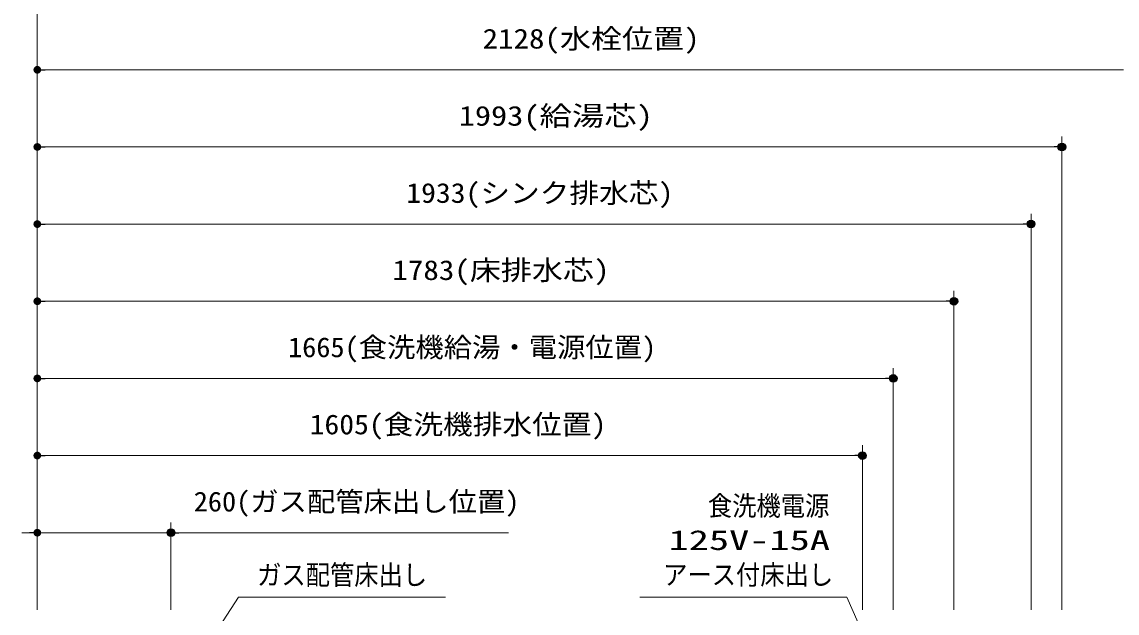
# Model space of a CAD drawing. Units: millimetres, scale not verified. Extents: x -9797 to 9797, y -4555 to 4555.
# Drawn here: x -7789 to -5659, y 1704 to 2853 of the extents above; entities that cross this region are included whole.
import ezdxf
from ezdxf.enums import TextEntityAlignment as Align

# ---------------------------------------------------------------- set-up
doc = ezdxf.new("R2010")
doc.units = ezdxf.units.MM
doc.header["$LTSCALE"] = 30
doc.header["$PDMODE"] = 32
doc.header["$PDSIZE"] = 15
for name, color, linetype, lineweight in [('0-0_0', 7, 'Continuous', 25), ('0-3_寸法ﾚｲﾔｰ', 30, 'Continuous', 13), ('0-4_DEFPOINTS', 7, 'Continuous', 25)]:
    doc.layers.add(name, color=color, linetype=linetype, lineweight=lineweight)
doc.styles.add('ＭＳ ゴシック', font='')
doc.styles.get('ＭＳ ゴシック').set_extended_font_data('MS Gothic')

# ---------------------------------------------------------------- blocks, each defined once
blk = doc.blocks.new('_DOT')
at = {"layer": '0-0_0', "color": 30}
blk.add_line((-15, 0), (-30, 0), dxfattribs=at)
for points in [[(0, 0), (-15, 0), (-14.88, 1.88)], [(0, 0), (-14.88, -1.88), (-15, 0)], [(0, 0), (-14.88, 1.88), (-14.53, 3.73)], [(0, 0), (-14.53, -3.73), (-14.88, -1.88)], [(0, 0), (-14.53, 3.73), (-13.95, 5.52)], [(0, 0), (-13.95, -5.52), (-14.53, -3.73)], [(0, 0), (-13.95, 5.52), (-13.14, 7.23)], [(0, 0), (-13.14, -7.23), (-13.95, -5.52)], [(0, 0), (-13.14, 7.23), (-12.14, 8.82)], [(0, 0), (-12.14, -8.82), (-13.14, -7.23)], [(0, 0), (-12.14, 8.82), (-10.93, 10.27)], [(0, 0), (-10.93, -10.27), (-12.14, -8.82)], [(0, 0), (-10.93, 10.27), (-9.56, 11.56)], [(0, 0), (-9.56, -11.56), (-10.93, -10.27)], [(0, 0), (-9.56, 11.56), (-8.04, 12.66)], [(0, 0), (-8.04, -12.66), (-9.56, -11.56)], [(0, 0), (-8.04, 12.66), (-6.39, 13.57)], [(0, 0), (-6.39, -13.57), (-8.04, -12.66)], [(0, 0), (-6.39, 13.57), (-4.64, 14.27)], [(0, 0), (-4.64, -14.27), (-6.39, -13.57)], [(0, 0), (-4.64, 14.27), (-2.81, 14.73)], [(0, 0), (-2.81, -14.73), (-4.64, -14.27)], [(0, 0), (-2.81, 14.73), (-0.94, 14.97)], [(0, 0), (-0.94, -14.97), (-2.81, -14.73)], [(0, 0), (-0.94, 14.97), (0.94, 14.97)], [(0, 0), (0.94, -14.97), (-0.94, -14.97)], [(0, 0), (0.94, 14.97), (2.81, 14.73)], [(0, 0), (2.81, 14.73), (4.64, 14.27)], [(0, 0), (4.64, 14.27), (6.39, 13.57)], [(0, 0), (6.39, 13.57), (8.04, 12.66)], [(0, 0), (8.04, 12.66), (9.56, 11.56)], [(0, 0), (9.56, 11.56), (10.93, 10.27)], [(0, 0), (10.93, 10.27), (12.14, 8.82)], [(0, 0), (12.14, 8.82), (13.14, 7.23)], [(0, 0), (13.14, 7.23), (13.95, 5.52)], [(0, 0), (13.95, 5.52), (14.53, 3.73)], [(0, 0), (14.53, 3.73), (14.88, 1.88)], [(0, 0), (14.88, 1.88), (15, 0)], [(0, 0), (2.81, -14.73), (0.94, -14.97)], [(0, 0), (4.64, -14.27), (2.81, -14.73)], [(0, 0), (6.39, -13.57), (4.64, -14.27)], [(0, 0), (8.04, -12.66), (6.39, -13.57)], [(0, 0), (9.56, -11.56), (8.04, -12.66)], [(0, 0), (10.93, -10.27), (9.56, -11.56)], [(0, 0), (12.14, -8.82), (10.93, -10.27)], [(0, 0), (13.14, -7.23), (12.14, -8.82)], [(0, 0), (13.95, -5.52), (13.14, -7.23)], [(0, 0), (14.53, -3.73), (13.95, -5.52)], [(0, 0), (14.88, -1.88), (14.53, -3.73)], [(0, 0), (15, 0), (14.88, -1.88)]]:
    blk.add_solid(points, dxfattribs=at)

msp = doc.modelspace()

# ---------------------------------------------------------------- linework, layer by layer
at = {"layer": '0-3_寸法ﾚｲﾔｰ'}
for p, q in [((-7759.02, 1710), (-7759.02, 2930)), ((-7759.02, 1710), (-7759.02, 2780)), ((-7744.02, 2760), (-5646.02, 2760)), ((-7759.02, 1710), (-7759.02, 2630)), ((-5766.02, 1710), (-5766.02, 2630)), ((-7744.02, 2610), (-5781.02, 2610)), ((-7759.02, 1710), (-7759.02, 2480)), ((-5826.02, 1710), (-5826.02, 2480)), ((-7744.02, 2460), (-5841.02, 2460)), ((-7759.02, 1710), (-7759.02, 2330)), ((-5976.02, 1710), (-5976.02, 2330)), ((-7744.02, 2310), (-5991.02, 2310)), ((-7759.02, 1710), (-7759.02, 2180)), ((-6094.02, 1710), (-6094.02, 2180)), ((-7744.02, 2160), (-6109.02, 2160)), ((-7759.02, 1710), (-7759.02, 2030)), ((-6154.02, 1710), (-6154.02, 2030)), ((-7744.02, 2010), (-6169.02, 2010)), ((-7759.02, 1710), (-7759.02, 1880)), ((-7499.02, 1710), (-7499.02, 1880)), ((-7774.02, 1860), (-7789.02, 1860)), ((-7759.02, 1860), (-7499.02, 1860)), ((-7499.02, 1860), (-6842.73, 1860)), ((-7484.02, 1860), (-7469.02, 1860))]:
    msp.add_line(p, q, dxfattribs=at)
for points in [[(-6964.96, 1735), (-7367.69, 1735), (-7486.95, 1550.95)], [(-6587.19, 1735), (-6184.46, 1735), (-6103.68, 1552.51)]]:
    msp.add_lwpolyline(points, dxfattribs=at)
at = {"layer": '0-4_DEFPOINTS'}
for p in [(-5766.02, 2610), (-5826.02, 2460), (-5976.02, 2310), (-6094.02, 2160), (-6154.02, 2010), (-7499.02, 1860)]:
    msp.add_point(p, dxfattribs=at)

# ---------------------------------------------------------------- block references
at = {"layer": '0-3_寸法ﾚｲﾔｰ', "xscale": 0.5, "yscale": 0.5, "rotation": 180}
for p in [(-7759.02, 2760), (-7759.02, 2610), (-7759.02, 2460), (-7759.02, 2310), (-7759.02, 2160), (-7759.02, 2010), (-7499.02, 1860)]:
    msp.add_blockref('_DOT', p, dxfattribs=at)
at = {"layer": '0-3_寸法ﾚｲﾔｰ', "xscale": 0.5, "yscale": 0.5}
for p in [(-5766.02, 2610), (-5826.02, 2460), (-5976.02, 2310), (-6094.02, 2160), (-6154.02, 2010), (-7759.02, 1860)]:
    msp.add_blockref('_DOT', p, dxfattribs=at)

# ---------------------------------------------------------------- texts
at = {"layer": '0-3_寸法ﾚｲﾔｰ', "style": 'ＭＳ ゴシック'}
for s, height, width, p in [('2128(水栓位置)', 38.48, 1.15, (-6892.92, 2789.74)), ('1993(給湯芯)', 38.48, 1.2, (-6939.28, 2639.74)), ('1933(シンク排水芯)', 38.49, 1.1, (-7041.28, 2489.74)), ('1783(床排水芯)', 38.48, 1.15, (-7068.28, 2339.74)), ('1665(食洗機給湯・電源位置)', 38.48, 1.05, (-7271.28, 2189.74)), ('1605(食洗機排水位置)', 38.49, 1.1, (-7229.28, 2039.74)), ('260(ガス配管床出し位置)', 38.48, 1.05, (-7454.73, 1889.74))]:
    msp.add_text(s, height=height, dxfattribs=dict(at, width=width)).set_placement(p, align=Align.BOTTOM_LEFT)
at = {"layer": '0-3_寸法ﾚｲﾔｰ', "color": 7, "style": 'ＭＳ ゴシック'}
for s, height, width, p in [('食洗機電源', 38.49, 0.9, (-6454.59, 1881.55)), ('125V-15A', 38.48, 1.5, (-6531.13, 1814.89)), ('ガス配管床出し', 38.49, 0.9, (-7331.5, 1747.15)), ('アース付床出し', 38.49, 0.9, (-6541.7, 1747.57))]:
    msp.add_text(s, height=height, dxfattribs=dict(at, width=width)).set_placement(p, align=Align.BOTTOM_LEFT)

doc.saveas('drawing.dxf')
